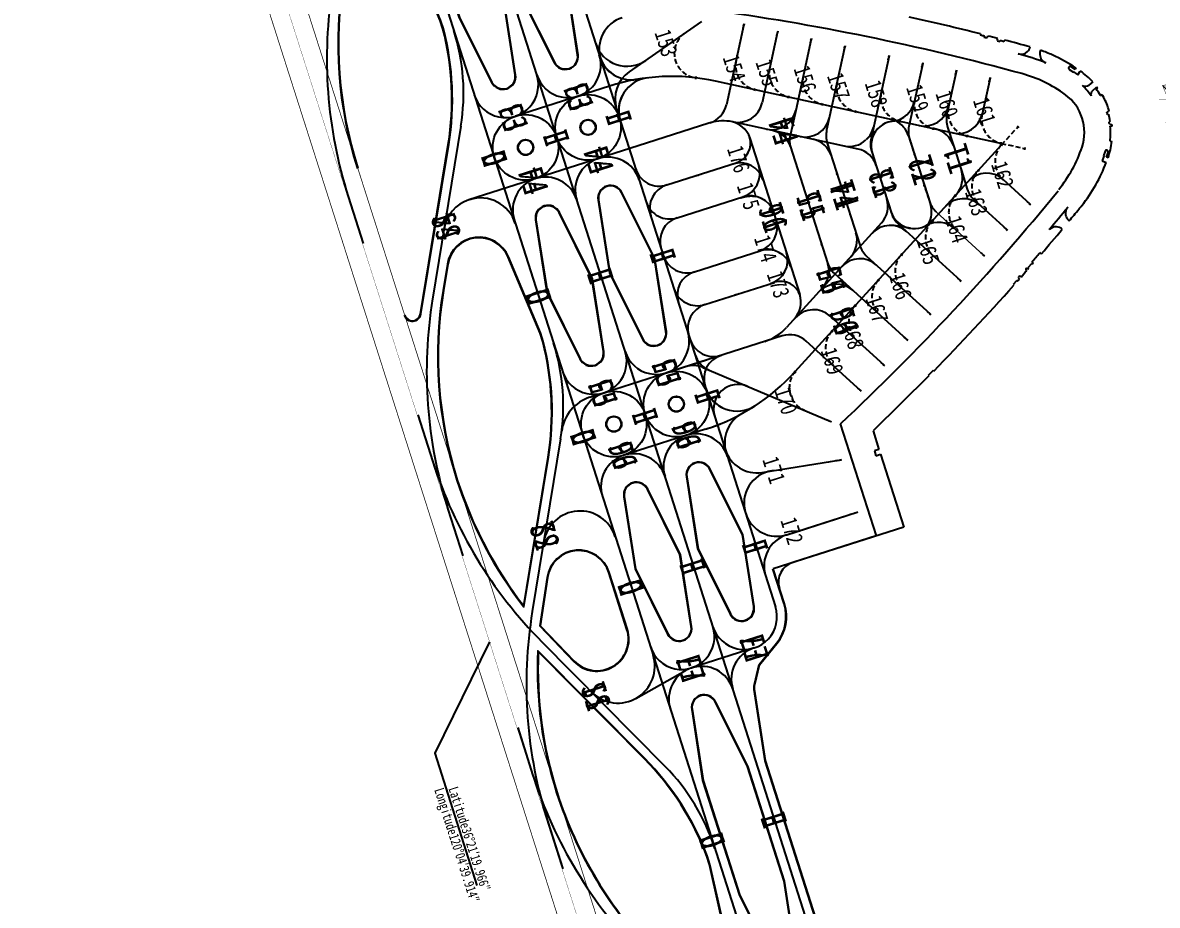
# Model space of a CAD drawing. Header units: millimetres. Extents: x -2014 to 2130, y -3279 to 3021.
# Drawn here: x -1475 to -92, y -1018 to 58 of the extents above; entities that cross this region are included whole.
import ezdxf
from ezdxf.enums import TextEntityAlignment as Align

# ---------------------------------------------------------------- set-up
doc = ezdxf.new("R2010")
doc.units = ezdxf.units.MM
for name, pattern in [('DASHED', [19.05, 12.7, -6.35]), ('DASHEDX2', [1.5, 1, -0.5]), ('HIDDEN', [0.375, 0.25, -0.125])]:
    doc.linetypes.add(name, pattern=pattern)
for name, color, linetype in [('MapLayer_ARP', 7, 'Continuous'), ('MapLayer_Axial_GSD_11', 14, 'Continuous'), ('MapLayer_Pushbackline', 6, 'DASHEDX2'), ('MapLayer_Runway_GSD_11', 50, 'Continuous'), ('MapLayer_RunwayAxial', 102, 'Continuous'), ('MapLayer_Stopbar_GSD_11', 1, 'DASHED'), ('MapLayer_Taxiway_GSD_11', 250, 'Continuous'), ('MapLayer_TaxiwayName_GSD_06', 170, 'Continuous'), ('MapLayer_TaxiwayNameWest', 170, 'Continuous'), ('MapLayer_Terminal_GSD_14', 136, 'Continuous')]:
    doc.layers.add(name, color=color, linetype=linetype)
doc.layers.add('MapLayer_NorthIndicator', color=7, linetype='Continuous', lineweight=9)
doc.layers.add('MapLayer_ParkingName', color=7, linetype='Continuous', lineweight=0)
doc.styles.add('黑体', font='simhei.ttf', dxfattribs={"width": 0.8})

# ---------------------------------------------------------------- blocks, each defined once
blk = doc.blocks.new('指北针')
at = {"layer": 'MapLayer_NorthIndicator'}
h = blk.add_hatch(color=256, dxfattribs=at)
h.paths.add_polyline_path([(3657.9, -1802.5), (3652.8, -1809.5), (3674.1, -1816.3)])
h.paths.add_polyline_path([(3672.7, -1799), (3665.2, -1799), (3674.1, -1816.3)])
h.paths.add_polyline_path([(3674.1, -1816.3), (3678.5, -1811.1), (3677.6, -1805.4)])
h.paths.add_polyline_path([(3674.1, -1816.3), (3696.6, -1814.4), (3679.7, -1813.4)])
h.paths.add_polyline_path([(3674.1, -1816.3), (3702.5, -1840.3), (3739.3, -1837.1)])
h.paths.add_polyline_path([(3674.8, -1824.8), (3682.5, -1832.5), (3674.1, -1816.3)])
h.paths.add_polyline_path([(3674.1, -1816.3), (3664.6, -1827.5), (3671.3, -1825.1)], flags=17)
h.paths.add_polyline_path([(3674.1, -1816.3), (3650.1, -1818.3), (3649.1, -1829.2)])
at = {"layer": 'MapLayer_NorthIndicator', "const_width": 0.64}
for points in [[(3666.5, -1840.1), (3681.7, -1792.4)], [(3754.1, -1841.8), (3636, -1804.1), (3644.4, -1810.8)], [(3739.3, -1837.1), (3708.2, -1820.5), (3696.6, -1814.4), (3679.7, -1813.4), (3678.5, -1811.1), (3677.6, -1805.4), (3672.7, -1799), (3665.2, -1799), (3657.9, -1802.5), (3652.8, -1809.5), (3650.1, -1818.3), (3649.1, -1829.2), (3662.3, -1828.3), (3671.3, -1825.1), (3674.8, -1824.8), (3682.5, -1832.5), (3702.5, -1840.3), (3739.3, -1837.1)]]:
    blk.add_lwpolyline(points, dxfattribs=at)
at = {"layer": 'MapLayer_NorthIndicator'}
for points in [[(3702.5, -1840.3), (3657.9, -1802.5)], [(3657.9, -1802.5), (3702.5, -1840.3)], [(3664.6, -1827.5), (3678.5, -1811.1)], [(3682.5, -1832.5), (3665.2, -1799)], [(3665.2, -1799), (3682.5, -1832.5)], [(3674.8, -1824.8), (3672.7, -1799)], [(3649.1, -1829.2), (3679.7, -1813.4)], [(3679.7, -1813.4), (3649.1, -1829.2)], [(3650.1, -1818.3), (3696.6, -1814.4)], [(3696.6, -1814.4), (3650.1, -1818.3)]]:
    blk.add_lwpolyline(points, dxfattribs=at)
at = {"layer": 'MapLayer_NorthIndicator', "style": '黑体', "width": 0.8}
blk.add_text('N', height=10, rotation=72.3, dxfattribs=at).set_placement((3634.1, -1806.6))

msp = doc.modelspace()

# ---------------------------------------------------------------- linework, layer by layer
at = {"layer": 'MapLayer_ARP', "color": 0}
msp.add_lwpolyline([(-906.2, -697), (-973.1, -832.5), (-921.7, -993.6)], dxfattribs=at)
at = {"layer": 'MapLayer_Axial_GSD_11', "ltscale": 0.3}
for p, q in [((-111.1, -2317), (-1197.1, 1086)), ((-1273.3, 1061.6), (-187.3, -2341.3)), ((-864.3, 306.2), (-557.8, -654.1)), ((-760.1, -19.5), (-874.6, -56.1)), ((-941.3, -68.3), (-975.8, -279)), ((-725, -92.3), (-931.4, -158.2)), ((-1078.6, -154), (-1060.3, -211.2)), ((-783.9, -398.7), (-641.7, -353.3)), ((-993.6, -420.2), (-975.4, -477.4)), ((-643, -437.7), (-742.7, -469.5)), ((-819.7, -449.4), (-854.2, -660)), ((-957, -535.1), (-938.7, -592.2)), ((-692.2, -848.7), (-842.4, -697)), ((-583.7, -704.3), (-660, -728.6)), ((-727.9, -765.8), (-667.4, -731.9)), ((-872, -801.3), (-853.8, -858.4)), ((-835.4, -916.1), (-817.1, -973.3))]:
    msp.add_line(p, q, dxfattribs=at)
at = {"layer": 'MapLayer_Axial_GSD_11', "ltscale": 0.25}
for p, q in [((-647.9, 59.2), (-736.2, -2.3)), ((-596.2, 55.7), (-617.6, -42.3)), ((-555.2, 46.8), (-574.1, -40.1)), ((-514.1, 37.8), (-533.1, -49.1)), ((-473.1, 28.9), (-495.4, -73.4)), ((-419.3, 17.2), (-441.3, -83.4)), ((-378.3, 8.2), (-387.9, -35.7)), ((-282.9, -89.3), (-630.8, -13.4)), ((-337.3, -0.7), (-348.9, -53.9)), ((-296.2, -9.7), (-305.8, -53.6)), ((-387.9, -35.7), (-395.1, -68.6)), ((-533.1, -49.1), (-540.2, -81.9)), ((-639.1, -64.9), (-725, -92.3)), ((-457.1, -96.3), (-608.1, -63.4)), ((-431.9, -70.2), (-447.4, -85)), ((-395.6, -80.1), (-369, -163.6)), ((-348.1, -69.4), (-340.9, -92)), ((-588.9, -83.1), (-528.1, -273.5)), ((-539.7, -92.3), (-493.9, -236)), ((-282.3, -91.1), (-534.1, -367.8)), ((-494.6, -88.9), (-454.7, -214.1)), ((-340.9, -92), (-331.2, -122.5)), ((-440.8, -97.9), (-434.9, -116.5)), ((-690.4, -140), (-605.6, -113)), ((-434.9, -116.5), (-416.1, -175.5)), ((-331.2, -122.5), (-324, -145.1)), ((-247.1, -163.7), (-280.3, -133.5)), ((-677.6, -180), (-597.6, -154.5)), ((-275.3, -194.8), (-315.6, -158.2)), ((-428.4, -186.3), (-544.5, -313.9)), ((-393.3, -192.8), (-413, -189.6)), ((-331.9, -256.9), (-408, -187.6)), ((-656.6, -245.8), (-576.6, -220.2)), ((-368.9, -297.6), (-446.3, -227.2)), ((-397.2, -328.6), (-485.8, -248)), ((-643.8, -285.8), (-559.1, -258.7)), ((-425.4, -359.7), (-491.2, -299.9)), ((-549.5, -323.9), (-690.8, -369)), ((-453.7, -390.8), (-520.2, -330.3)), ((-646.2, -362.3), (-490.1, -428.3)), ((-574.4, -490.3), (-478.3, -475)), ((-543.8, -566.3), (-458.2, -538.9)), ((-543.8, -566.3), (-458.2, -538.9)), ((-541.8, -565.7), (-458.2, -538.9))]:
    msp.add_line(p, q, dxfattribs=at)
at = {"layer": 'MapLayer_Axial_GSD_11', "linetype": 'ByBlock', "lineweight": 0, "ltscale": 0.25}
msp.add_line((-303.6, -225.8), (-361.8, -172.9), dxfattribs=at)
at = {"layer": 'MapLayer_Axial_GSD_11', "ltscale": 0.3}
for centre in [(-786.2, -69.8), (-862.4, -94.2), (-678.6, -407.1), (-754.8, -431.4)]:
    msp.add_circle(centre, 40, dxfattribs=at)
for centre, radius, start, end in [((-554.6, 13.2), 550, 170.7, 197.7), ((-1188, -27.9), 250, 350.7, 17.7), ((-810.6, 6.4), 40, 197.7, 17.7), ((-733.5, 28.1), 40, 197.7, 242.262), ((-886.8, -18), 40, 197.7, 17.7), ((-684.1, -257.7), 250, 105.1097, 107.7), ((-708.9, -49.2), 40, 153.138, 197.7), ((-761.9, -146.1), 40, 17.7, 197.7), ((-838.1, -170.4), 40, 17.7, 197.7), ((-917.9, -200.6), 44.5, 107.7, 170.7), ((-917.3, -200.4), 44.5, 17.7, 107.7), ((-433, -367.8), 550, 170.7, 197.7), ((-702.9, -330.9), 40, 197.7, 17.7), ((-1066.4, -409), 250, 350.7, 17.7), ((-779.1, -355.2), 40, 197.7, 17.7), ((-768.7, -446.3), 50, 107.7, 172.8438), ((-604.7, -375.7), 40, 197.7, 242.262), ((-719, -199.5), 250, 287.7, 293.874), ((-654.3, -483.3), 40, 17.7, 197.7), ((-730.5, -507.6), 40, 17.7, 197.7), ((-451.4, -310.2), 550, 197.7, 224.7), ((-795.9, -582.4), 45, 17.7, 170.7), ((-311.4, -748.9), 550, 170.7, 197.7), ((-595.9, -666.2), 40, 197.7, 17.7), ((-672.1, -690.5), 40, 197.7, 17.7), ((-571.6, -742.4), 40, 107.7, 197.7), ((-749.9, -726.5), 45, 224.7, 17.7), ((-647.8, -766.7), 40, 17.7, 197.7), ((-869.9, -1024.6), 250, 17.7, 44.7), ((-329.8, -691.2), 550, 197.7, 224.7)]:
    msp.add_arc(centre, radius, start, end, dxfattribs=at)
at = {"layer": 'MapLayer_Axial_GSD_11', "ltscale": 0.25}
for centre, radius, start, end in [((-732.7, 25.6), 40, 107.4586, 197.7), ((-738.8, 44.6), 40, 197.7, 304.8263), ((-733.5, 28.1), 40, 197.7, 279.8121), ((-684.1, -257.7), 250, 77.7, 107.7), ((-713.3, -35.1), 40, 124.8263, 197.7), ((-708.9, -49.2), 40, 96.7755, 197.7), ((-603.4, -33.7), 30, 257.7, 347.7), ((-417.9, -32.4), 30, 276.3296, 347.7), ((-646.9, -35.9), 30, 287.7, 347.7), ((-562.4, -42.7), 30, 257.7, 347.7), ((-376.2, -38.2), 30, 257.7, 347.7), ((-319.5, -60.3, 0.5), 30, 167.7, 197.7), ((-335.1, -47.2), 30, 257.7, 347.7), ((-620.9, -122), 60, 83.4456, 107.7), ((-617.4, -92.2), 30, 17.7, 83.4456), ((-521.3, -51.6), 30, 257.7, 347.7), ((-467.4, -62.6), 30, 313.5084, 347.7), ((-411.2, -92), 30, 77.7, 197.7), ((-424.2, -89.2), 30, 17.7, 64.9136), ((-365.8, -75, 0.7), 30, 167.7, 197.7), ((-613.2, -89.1), 25, 287.7, 17.7), ((-567.8, -102.9), 30, 17.7, 77.7), ((-520.7, -86.2), 20, 167.7, 197.7), ((-466.1, -79.8), 30, 167.7, 197.7), ((-369.5, -101.1), 30, 17.7, 77.7), ((-518.2, -113.7), 30, 17.7, 77.7), ((-468.1, -63.2), 30, 257.7, 313.5083), ((-463.5, -125.6), 30, 17.7, 77.7), ((-412, -89.8), 30, 167.7, 197.7), ((-699.5, -111.4), 30, 197.7, 287.7), ((-601.2, -143.1), 30, 17.7, 107.7), ((-606.7, -125.9), 30, 287.7, 17.7), ((-359.8, -131.6), 30, 317.7, 17.7), ((-300.5, -155.7), 30, 47.7, 137.7), ((-681.2, -168.6), 30, 107.7, 197.7), ((-295.4, -136, 0.5), 30, 197.7, 227.7), ((-686.7, -151.5), 30, 197.7, 287.7), ((-588.4, -183.1), 30, 17.7, 107.7), ((-450.6, -166.1), 30, 317.7, 17.7), ((-397.5, -173.1), 30, 330.4864, 17.7), ((-341.6, -150.7), 30, 197.7, 227.7), ((-328.8, -186.7), 30, 47.7, 137.7), ((-388.5, -163.2), 30, 197.7, 317.7), ((-387.8, -165.5), 30, 197.7, 227.7), ((-668.5, -208.6), 30, 107.7, 197.7), ((-585.7, -191.6), 30, 287.7, 17.7), ((-417.8, -219.2), 30, 47.7, 137.7), ((-359.4, -215.7), 30, 47.7, 119.0704), ((-488.3, -207.5), 30, 317.7, 17.7), ((-567.5, -248.8), 30, 17.7, 107.7), ((-426.1, -205), 30, 197.7, 227.7), ((-665.7, -217.2), 30, 197.7, 287.7), ((-572.9, -231.7), 30, 287.7, 17.7), ((-465.7, -225.8), 30, 197.7, 227.7), ((-454.9, -259.9), 30, 47.7, 137.7), ((-647.5, -274.3), 30, 107.7, 197.7), ((-522.5, -245.1), 30, 317.7, 17.7), ((-551.5, -282.5), 25, 17.7, 107.7), ((-483.1, -291), 30, 47.7, 137.7), ((-653, -257.2), 30, 197.7, 287.7), ((-556.7, -282.7), 30, 317.7, 17.7), ((-634.7, -314.4), 30, 107.7, 197.7), ((-511.4, -322), 30, 47.7, 137.7), ((-588.9, -273.5), 60, 287.7, 317.7), ((-633.2, -319.1), 30, 197.7, 287.7), ((-540.4, -352.5), 30, 47.7, 107.7), ((-627.2, -337.8), 30, 197.7, 247.1197), ((-615, -376.3), 30, 107.7, 197.7), ((-657.9, -390), 30, 67.1197, 107.7), ((-719, -199.5), 250, 287.7, 317.7), ((-603.2, -413.1), 30, 67.1197, 197.7), ((-604.7, -375.7), 40, 197.7, 302.9924), ((-579.7, -453.9), 40, 118.7105, 197.7), ((-580.7, -450.8), 40, 197.7, 279.0721), ((-556.1, -527.9), 40, 99.0721, 197.7), ((-556, -528.2, -1.3), 40, 197.7, 287.7), ((-531.7, -604.4, 1.7), 40, 107.7, 197.7)]:
    msp.add_arc(centre, radius, start, end, dxfattribs=at)
at = {"layer": 'MapLayer_Pushbackline', "ltscale": 6}
for p, q in [((-655, -10.9), (-654.3, -8)), ((-583.2, -25.4), (-582.5, -22.4)), ((-542.1, -34.3), (-541.5, -31.4)), ((-501.1, -43.3), (-500.5, -40.3)), ((-460.1, -52.2), (-459.4, -49.3)), ((-406.3, -63.9), (-405.7, -61)), ((-282.3, -91.1), (-262.1, -68.9)), ((-263.2, -67.9), (-261, -69.9)), ((-365.3, -72.9), (-364.6, -69.9)), ((-324.2, -81.8), (-323.6, -78.9)), ((-394.3, -84.2), (-369, -163.6)), ((-283.4, -90.1), (-281.2, -92.1)), ((-283.2, -90.8), (-282.6, -87.8)), ((-282.9, -89.3), (-253.6, -95.7)), ((-253.9, -97.2), (-253.3, -94.2)), ((-311.7, -121.1), (-309.5, -123.2)), ((-339.9, -152.2), (-337.7, -154.2)), ((-367.4, -182.4), (-365.2, -184.4)), ((-405.2, -224), (-403, -226)), ((-433.5, -255), (-431.3, -257)), ((-461.8, -286.1), (-459.5, -288.1)), ((-490, -317.1), (-487.8, -319.2)), ((-535.2, -366.8), (-533, -368.8))]:
    msp.add_line(p, q, dxfattribs=at)
for centre, start, end in [((-651.1, 20.4), 124.8263, 263.2364), ((-576.4, 5.4), 167.7, 257.7), ((-535.4, -3.5), 167.7, 257.7), ((-494.4, -12.5), 167.7, 257.7), ((-453.3, -21.4), 167.7, 257.7), ((-399.6, -33.1), 167.7, 257.7), ((-358.6, -42.1), 167.7, 257.7), ((-317.5, -51), 167.7, 257.7), ((-276.5, -60), 167.7, 257.7), ((-260.1, -111.3), 137.7, 227.7), ((-288.4, -142.3), 137.7, 227.7), ((-316.7, -173.4), 137.7, 227.7), ((-344.9, -204.5), 137.7, 227.7), ((-381.9, -245.2), 137.7, 227.7), ((-410.2, -276.2), 137.7, 227.7), ((-438.5, -307.3), 137.7, 227.7), ((-466.7, -338.3), 137.7, 227.7), ((-510.9, -386.9), 138.0019, 247.1197)]:
    msp.add_arc(centre, 30, start, end, dxfattribs=at)
at = {"layer": 'MapLayer_Runway_GSD_11', "const_width": 0.9}
for points in [[(-1432.1, 1024.6), (-337.5, -2405)], [(-1474.9, 1010.9), (-380.4, -2418.7)]]:
    msp.add_lwpolyline(points, dxfattribs=at)
at = {"layer": 'MapLayer_RunwayAxial', "const_width": 0.346}
msp.add_lwpolyline([(-1453.5, 1017.8), (-359, -2411.8)], dxfattribs=at)
at = {"layer": 'MapLayer_Stopbar_GSD_11', "linetype": 'Continuous', "extrusion": (3.04485e-05, -1.49808e-05, 1)}
for p, q in [((-650.6, 56.1, 0), (-651.7, 57.7, 0)), ((-650.6, 56.1), (-651.7, 57.7))]:
    msp.add_line(p, q, dxfattribs=at)
at = {"layer": 'MapLayer_Stopbar_GSD_11', "linetype": 'Continuous'}
for p, q in [((-597.2, 55.9, 0), (-595.2, 55.5, 0)), ((-597.2, 55.9), (-595.2, 55.5)), ((-596.1, 51.6, 0), (-598, 52, 0)), ((-596.1, 51.6), (-598, 52)), ((-595.4, 54.5, 0), (-597.4, 55, 0)), ((-595.4, 54.5), (-597.4, 55)), ((-555, 42.6, 0), (-556.9, 43.1, 0)), ((-555, 42.6), (-556.9, 43.1)), ((-554.4, 45.6, 0), (-556.3, 46, 0)), ((-554.4, 45.6), (-556.3, 46)), ((-556.1, 47, 0), (-554.1, 46.5, 0)), ((-556.1, 47), (-554.1, 46.5)), ((-514, 33.7, 0), (-515.9, 34.1, 0)), ((-514, 33.7), (-515.9, 34.1)), ((-513.4, 36.6, 0), (-515.3, 37.1, 0)), ((-513.4, 36.6), (-515.3, 37.1)), ((-515.1, 38, 0), (-513.1, 37.6, 0)), ((-515.1, 38), (-513.1, 37.6)), ((-472.3, 27.7, 0), (-474.3, 28.1, 0)), ((-472.3, 27.7), (-474.3, 28.1)), ((-474.1, 29.1, 0), (-472.1, 28.6, 0)), ((-474.1, 29.1), (-472.1, 28.6)), ((-473, 24.7, 0), (-474.9, 25.2, 0)), ((-473, 24.7), (-474.9, 25.2)), ((-418.6, 16, 0), (-420.5, 16.4, 0)), ((-418.6, 16), (-420.5, 16.4)), ((-420.3, 17.4, 0), (-418.4, 16.9, 0)), ((-420.3, 17.4), (-418.4, 16.9)), ((-419.2, 13, 0), (-421.2, 13.5, 0)), ((-419.2, 13), (-421.2, 13.5)), ((-378.2, 4.1, 0), (-380.2, 4.5, 0)), ((-378.2, 4.1), (-380.2, 4.5)), ((-377.6, 7, 0), (-379.5, 7.4, 0)), ((-377.6, 7), (-379.5, 7.4)), ((-379.3, 8.4, 0), (-377.3, 8, 0)), ((-379.3, 8.4), (-377.3, 8)), ((-337.1, -4.9, 0), (-339.1, -4.4, 0)), ((-337.1, -4.9), (-339.1, -4.4)), ((-336.5, -1.9, 0), (-338.5, -1.5, 0)), ((-336.5, -1.9), (-338.5, -1.5)), ((-338.3, -0.5, 0), (-336.3, -1, 0)), ((-338.3, -0.5), (-336.3, -1)), ((-296.1, -13.8, 0), (-298.1, -13.4, 0)), ((-296.1, -13.8), (-298.1, -13.4)), ((-295.5, -10.9, 0), (-297.4, -10.5, 0)), ((-295.5, -10.9), (-297.4, -10.5)), ((-297.2, -9.5, 0), (-295.3, -9.9, 0)), ((-297.2, -9.5), (-295.3, -9.9)), ((-250.7, -161.8, 0.1), (-249.4, -160.3, 0.1)), ((-250.7, -161.8), (-249.4, -160.3)), ((-248.5, -163.8, 0.1), (-247.1, -162.3, 0.1)), ((-248.5, -163.8), (-247.1, -162.3)), ((-247.8, -164.4, 0.1), (-246.4, -163, 0.1)), ((-247.8, -164.4), (-246.4, -163)), ((-279, -192.8, 0), (-277.6, -191.3, 0)), ((-279, -192.8), (-277.6, -191.3)), ((-276.8, -194.8, 0), (-275.4, -193.4, 0)), ((-276.8, -194.8), (-275.4, -193.4)), ((-276, -195.5, 0), (-274.7, -194, 0)), ((-276, -195.5), (-274.7, -194)), ((-307.2, -223.9, 0.1), (-305.9, -222.4, 0.1)), ((-307.2, -223.9), (-305.9, -222.4)), ((-305, -225.9, 0.1), (-303.7, -224.4, 0.1)), ((-305, -225.9), (-303.7, -224.4)), ((-304.3, -226.6, 0.1), (-302.9, -225.1, 0.1)), ((-304.3, -226.6), (-302.9, -225.1)), ((-335.5, -255, 0.1), (-334.2, -253.5, 0.1)), ((-335.5, -255), (-334.2, -253.5)), ((-333.3, -257, 0.1), (-331.9, -255.5, 0.1)), ((-333.3, -257), (-331.9, -255.5)), ((-332.6, -257.6, 0.1), (-331.2, -256.2, 0.1)), ((-332.6, -257.6), (-331.2, -256.2)), ((-372.5, -295.6, 0.1), (-371.2, -294.2, 0.1)), ((-372.5, -295.6), (-371.2, -294.2)), ((-370.3, -297.6, 0.1), (-369, -296.2, 0.1)), ((-370.3, -297.6), (-369, -296.2)), ((-369.6, -298.3, 0.1), (-368.2, -296.8, 0.1)), ((-369.6, -298.3), (-368.2, -296.8)), ((-400.8, -326.7, 0.1), (-399.4, -325.2, 0.1)), ((-400.8, -326.7), (-399.4, -325.2)), ((-398.6, -328.7, 0.1), (-397.2, -327.2, 0.1)), ((-398.6, -328.7), (-397.2, -327.2)), ((-397.8, -329.4, 0.1), (-396.5, -327.9, 0.1)), ((-397.8, -329.4), (-396.5, -327.9)), ((-429.1, -357.8, 0.1), (-427.7, -356.3, 0.1)), ((-429.1, -357.8), (-427.7, -356.3)), ((-426.8, -359.8, 0.1), (-425.5, -358.3, 0.1)), ((-426.8, -359.8), (-425.5, -358.3)), ((-426.1, -360.5, 0.1), (-424.8, -359, 0.1)), ((-426.1, -360.5), (-424.8, -359)), ((-457.3, -388.8, 0.1), (-456, -387.3, 0.1)), ((-457.3, -388.8), (-456, -387.3)), ((-455.1, -390.8, 0.1), (-453.8, -389.4, 0.1)), ((-455.1, -390.8), (-453.8, -389.4)), ((-454.4, -391.5, 0.1), (-453, -390, 0.1)), ((-454.4, -391.5), (-453, -390)), ((-459.8, -540.5), (-460.4, -538.6)), ((-457.9, -539.9), (-458.5, -538)), ((-465.5, -542.3), (-466.1, -540.4))]:
    msp.add_line(p, q, dxfattribs=at)
at = {"layer": 'MapLayer_Stopbar_GSD_11', "linetype": 'Continuous', "extrusion": (-4.64345e-05, 0.000145499, 1)}
for p, q in [((-389.2, -103.5), (-387.3, -102.9)), ((-532.7, -117.7), (-530.8, -117.1))]:
    msp.add_line(p, q, dxfattribs=at)
at = {"layer": 'MapLayer_Stopbar_GSD_11', "linetype": 'Continuous', "extrusion": (0.100022, 0.031921, 0.994473)}
for p, q in [((-653.4, -127.2), (-652.8, -129.1)), ((-640.7, -167.2), (-640.1, -169.1)), ((-619.7, -232.9), (-619.1, -234.8)), ((-606.9, -272.9, -0.2), (-606.3, -274.9, -0.2)), ((-606.9, -272.9), (-606.3, -274.9))]:
    msp.add_line(p, q, dxfattribs=at)
at = {"layer": 'MapLayer_Stopbar_GSD_11', "linetype": 'Continuous', "extrusion": (-0.100022, -0.031921, 0.994473)}
for p, q in [((-650.1, -126.1), (-649.5, -128)), ((-637.3, -166.1), (-636.7, -168)), ((-616.4, -231.9), (-615.8, -233.8)), ((-603.6, -271.9), (-603, -273.8))]:
    msp.add_line(p, q, dxfattribs=at)
at = {"layer": 'MapLayer_Stopbar_GSD_11', "linetype": 'Continuous', "extrusion": (4.64345e-05, -0.000145499, 1)}
for p, q in [((-483.6, -126.9), (-481.7, -126.3)), ((-377.2, -141.1), (-375.3, -140.5)), ((-467.7, -176.7), (-465.8, -176.1)), ((-502.4, -212.7), (-500.5, -212.1))]:
    msp.add_line(p, q, dxfattribs=at)
at = {"layer": 'MapLayer_Stopbar_GSD_11', "linetype": 'Continuous', "extrusion": (-0.238489, -0.392027, 0.888503)}
for p, q in [((-494, -427.4), (-493.3, -425.8)), ((-491.3, -428.7), (-490.6, -427)), ((-490.4, -429.1), (-489.7, -427.4))]:
    msp.add_line(p, q, dxfattribs=at)
at = {"layer": 'MapLayer_Stopbar_GSD_11', "linetype": 'Continuous', "extrusion": (-0.000100295, 0.0003969, 1)}
for p, q in [((-492.2, -476.2), (-491.9, -478.2)), ((-492.2, -476.2), (-491.9, -478.2)), ((-483.7, -474.8), (-483.4, -476.8)), ((-483.7, -474.8), (-483.4, -476.8)), ((-481.7, -474.5), (-481.4, -476.5)), ((-481.7, -474.5), (-481.4, -476.5)), ((-479.4, -474.1), (-479, -476.1)), ((-478.4, -474), (-478.1, -476)), ((-478.4, -474), (-478.1, -476))]:
    msp.add_line(p, q, dxfattribs=at)
at = {"layer": 'MapLayer_Taxiway_GSD_11', "ltscale": 50}
for p, q in [((-434.8, -567.6), (-478.4, -431)), ((-433.9, -567.3), (-536.7, -600.1))]:
    msp.add_line(p, q, dxfattribs=at)
at = {"layer": 'MapLayer_Taxiway_GSD_11'}
msp.add_line((-401.4, -556.9), (-560.5, -607.7), dxfattribs=at)
for points in [[(-867.1, 88), (-827.6, 9.4, 0.854765), (-798.4, 18.7), (-811.8, 105.6), (-821.6, 136.2), (-861, 214.8, 0.854765), (-890.2, 205.5), (-876.8, 118.6)], [(-874.6, -5.6), (-888, 81.3), (-897.8, 111.9), (-937.2, 190.5, 0.854765), (-966.4, 181.2), (-953, 94.3), (-943.3, 63.7), (-903.8, -14.9, 0.854765)], [(-875.1, -5.7), (-888.5, 81.2), (-898.2, 111.7), (-937.7, 190.3, 0.854765), (-965.9, 181.3), (-952.5, 94.4), (-942.8, 63.9), (-903.4, -14.7, 0.854765)], [(-690.8, -318.5), (-704.8, -229.6), (-744.9, -149.1, 0.854814), (-774, -158.4), (-760.1, -247.3), (-720, -327.8, 0.854814)], [(-691.3, -318.6), (-705.3, -229.8), (-745.3, -149.3, 0.854765), (-773.5, -158.3), (-759.6, -247.1), (-719.5, -327.6, 0.854765)], [(-850.3, -182.7), (-836.3, -271.6), (-796.2, -352.1, 0.854814), (-767, -342.8), (-781, -254), (-821.1, -173.4, 0.854814)], [(-849.8, -182.7), (-835.8, -271.5), (-795.7, -351.9, 0.854765), (-767.5, -342.9), (-781.5, -254.1), (-821.5, -173.7, 0.854765)], [(-946.1, -499.8, 0.087935), (-864.4, -654.2), (-834.5, -471.6, 0.104639), (-841, -330.8), (-844.3, -320.3), (-883.2, -227.7, 0.75297), (-957.7, -236.5), (-963, -268.7, 0.117338)], [(-652.7, -583.6), (-613, -663.2, 0.85479), (-583.8, -653.9), (-597.5, -565.9), (-637.2, -486.4, 0.85479), (-666.4, -495.7)], [(-660, -678.2), (-673.7, -590.3), (-713.5, -510.7, 0.85479), (-742.6, -520), (-728.9, -607.9), (-689.2, -687.5, 0.85479)], [(-660.5, -678.3), (-674.2, -590.4), (-713.9, -510.9, 0.854765), (-742.1, -519.9), (-728.5, -607.7), (-688.7, -687.3, 0.854765)], [(-738.3, -681.7), (-760.5, -612.3, 0.793863), (-836.2, -618.3), (-845.1, -677.5), (-803.6, -720.6, 0.793863)], [(-738.8, -681.8), (-760.9, -612.4, 0.793863), (-835.7, -618.4), (-844.5, -677.3), (-803.2, -720.2, 0.793863)], [(-681.4, -1102.2, 0.75297), (-615.6, -1066.3), (-637.6, -968.2), (-640.9, -957.7, 0.104639), (-717.2, -839.2), (-847.3, -707.7, 0.087935), (-824.5, -880.9, 0.117338), (-704.3, -1079)], [(-646.6, -866), (-601.8, -1006.1), (-562.4, -1084.7, 0.854765), (-533.2, -1075.4), (-546.6, -988.5), (-591.3, -848.4), (-630.8, -769.8, 0.854765), (-659.9, -779.1)]]:
    msp.add_lwpolyline(points, format="xyb", close=True, dxfattribs=at)
for points in [[(-866.6, 88.2), (-827.2, 9.6, 0.854765), (-798.9, 18.6), (-812.3, 105.5), (-822, 136), (-861.5, 214.6, 0.854765), (-889.7, 205.6), (-876.3, 118.7), (-866.6, 88.2)], [(-1010.3, -298.7, 0.788336), (-989.9, -297.2), (-956.1, -90.6, 0.104639), (-962.6, 50.2), (-965.9, 60.7), (-1004.9, 153.4, 0.752633), (-1079.3, 144.6), (-1084.4, 113.2, 0.118358), (-1067.3, -119.9, 0.118358)], [(-1009.8, -298.5, 0.788336), (-990.4, -297.1), (-956.6, -90.5, 0.104629), (-963.1, 50.1), (-966.4, 60.5), (-1005.3, 153.2, 0.752633), (-1078.8, 144.5), (-1083.9, 113.1, 0.118358), (-1066.8, -119.7)], [(-945.6, -499.6, 0.087357), (-864.7, -653), (-835, -471.6, 0.104629), (-841.5, -331), (-844.8, -320.5), (-883.7, -227.9, 0.75297), (-957.2, -236.6), (-962.5, -268.8, 0.117338), (-945.6, -499.6)], [(-652.2, -583.4), (-612.5, -662.9, 0.854765), (-584.3, -653.9), (-597.9, -566.1), (-637.7, -486.6, 0.854765), (-665.9, -495.6), (-652.2, -583.4)], [(-371.3, -1465.3), (-570.3, -841.7), (-583.7, -754.8, -0.097138), (-583.5, -748.8), (-577.7, -724.6), (-556.4, -698.4, 0.253347), (-547.3, -650.7), (-561, -607.8)], [(-370.9, -1465.1), (-569.9, -841.6), (-583.2, -754.7, -0.097138), (-583, -748.9), (-577.2, -724.8), (-556, -698.7, 0.253347), (-546.8, -650.6), (-560.5, -607.7)], [(-681, -1101.9, 0.75297), (-616.1, -1066.4), (-638.1, -968.3), (-641.4, -957.9, 0.104629), (-717.5, -839.5), (-846.9, -708.8, 0.087357), (-824, -880.7, 0.117338), (-704, -1078.7), (-681, -1101.9)], [(-646.1, -865.9), (-601.4, -1006), (-561.9, -1084.5, 0.854765), (-533.7, -1075.5), (-547.1, -988.6), (-591.8, -848.6), (-631.2, -770, 0.854765), (-659.4, -779), (-646.1, -865.9)]]:
    msp.add_lwpolyline(points, format="xyb", dxfattribs=at)
for centre, radius in [((-786.2, -69.8), 9.5), ((-786.2, -69.8), 9), ((-862.4, -94.2), 9.5), ((-862.4, -94.2), 9), ((-678.6, -407.1), 9.5), ((-678.6, -407.1), 9), ((-754.8, -431.4), 9.5), ((-754.8, -431.4), 9)]:
    msp.add_circle(centre, radius, dxfattribs=at)
at = {"layer": 'MapLayer_Taxiway_GSD_11', "ltscale": 50}
for centre, radius, start, end in [((-1041.3, -2869.1), 2970, 74.7, 82.2025), ((-300.3, -160.6), 162, 53.7, 74.7), ((-238.2, -76), 57, 341.7, 53.7), ((-337.9, -43), 162, 320.7, 341.7), ((-2511.4, 1734.1), 2970, 313.1975, 320.7), ((-529.1, -623.9), 25, 107.7, 197.7)]:
    msp.add_arc(centre, radius, start, end, dxfattribs=at)
at = {"layer": 'MapLayer_Terminal_GSD_14', "color": 3}
for p, q in [((-307.7, 44), (-308, 42.5)), ((-299.2, 40.2), (-298.8, 41.8)), ((-303.1, 41.2), (-303.5, 39.8)), ((-300.3, 39), (-299.9, 40.4)), ((-299.9, 40.4), (-299.2, 40.2)), ((-287.7, 37.3), (-287, 37.1)), ((-287, 37.1), (-287.4, 35.7)), ((-287.4, 35.7), (-284.2, 34.8)), ((-284.2, 34.8), (-283.8, 36.3)), ((-283.8, 36.3), (-278.9, 35)), ((-278.9, 35), (-278.5, 36.5)), ((-234.8, 24.2), (-234.6, 24.1)), ((-199.7, 0.8), (-194.7, -2.6)), ((-192.4, 0.7), (-197.4, 4.1)), ((-191.3, 2.4), (-192.4, 0.7)), ((-194.7, -2.6), (-194.3, -2.3)), ((-194.3, -2.3), (-192, -3.9)), ((-192, -3.9), (-189.4, -5.8)), ((-189.4, -5.8), (-186.2, -1.2)), ((-171, -14.4), (-175.7, -18.3)), ((-171.3, -25.1), (-165.9, -20.6)), ((-165.2, -21.5), (-166.9, -22.8)), ((-165.9, -20.6), (-165.2, -21.5)), ((-161.6, -30.9), (-159.7, -29.8)), ((-152.3, -50.8), (-153.7, -51.2)), ((-152.9, -54.3), (-151.4, -53.9)), ((-151, -49.7), (-152.5, -50.2)), ((-152.5, -50.2), (-152.3, -50.8)), ((-149.7, -62.6), (-151.2, -62.8)), ((-150.7, -66), (-149.2, -65.8)), ((-147.4, -68.3), (-149.6, -68.4)), ((-149.2, -65.8), (-149.2, -66.5)), ((-149.2, -66.5), (-147.6, -66.3)), ((-149.9, -86.8), (-147.7, -87.1)), ((-157.6, -104.9), (-159.7, -110.6)), ((-159.7, -110.6), (-154.5, -112.5)), ((-156, -99), (-158.1, -104.7)), ((-158.1, -104.7), (-157.6, -104.9)), ((-154.3, -106.2), (-152.2, -100.3)), ((-152.4, -106.9), (-154.3, -106.2)), ((-199.7, -183.8), (-199.9, -183.9)), ((-245.2, -233.9), (-243.5, -235.3)), ((-233.7, -224), (-235.4, -222.5)), ((-252.4, -243.8), (-251.6, -244.5)), ((-250.1, -242.9), (-250.9, -242.1)), ((-245.8, -236.2), (-250.1, -241.2)), ((-250.1, -241.2), (-249.3, -242)), ((-249.3, -242), (-250.1, -242.9)), ((-245, -237), (-245.8, -236.2)), ((-243.5, -235.3), (-245, -237)), ((-263.8, -256.7), (-268, -261.5)), ((-268, -261.5), (-267.2, -262.2)), ((-262.9, -257.4), (-263.8, -256.7)), ((-259.8, -250.8), (-262, -253.3)), ((-262, -253.3), (-260.5, -254.7)), ((-258.3, -252.2), (-259.8, -250.8)), ((-370.8, -372.8), (-438.8, -439.7)), ((-365.7, -366.1), (-371.6, -372.1)), ((-371.6, -372.1), (-370.8, -372.8)), ((-364.9, -366.8), (-365.7, -366.1)), ((-438.8, -439.7), (-431.6, -462.3)), ((-431.6, -462.3), (-437.2, -464.1)), ((-437.2, -464.1), (-435.3, -470.2)), ((-435.3, -470.2), (-429.6, -468.3)), ((-429.6, -468.3), (-401.4, -556.9))]:
    msp.add_line(p, q, dxfattribs=at)
for centre, radius, start, end in [((-1041.3, -2869.1), 3004.1, 75.865, 77.572), ((-814.1, -1971.9), 2077, 75.7562, 75.8967), ((49993.5, 195577.7), 201899.9, 255.576015, 255.579399), ((-765.2, -1781.8), 1879.2, 75.6744, 75.7753), ((-306, 42.8), 19.1, 343.0589, 347.8593), ((-1041.3, -2869.1), 3004.1, 74.6737, 75.2905), ((-258.9, 31.2), 12, 313.6877, 345.2739), ((-258.9, 31.2), 12, 254.9024, 313.6877), ((-312.3, -192.7), 218.2, 67.3653, 76.669), ((-218.2, 19.4), 17.3, 163.8525, 181.1339), ((-224.8, 19.2), 10.7, 181.1339, 217.8564), ((-300.3, -160.6), 196.1, 65.9439, 70.4192), ((-300.3, -160.6), 196.1, 56.2249, 65.9439), ((-222.3, 21.1), 13.8, 217.8564, 244.2973), ((-198.5, 2.5), 2, 55.2801, 235.2801), ((-240.2, -78.6), 94.4, 42.8347, 55.0987), ((-180.1, -12.2), 7.49, 241.0954, 306.1491), ((-236.3, -74.4), 76.6, 34.0563, 46.6055), ((-167.3, -29.5), 5.97, 132.936, 200.0186), ((-238.2, -76), 88.9, 30.5153, 36.7666), ((-238.2, -76), 91.1, 19.8575, 30.5153), ((-238.2, -76), 88, 14.2917, 16.3417), ((-238.2, -76), 91.1, 16.7918, 19.8575), ((-238.2, -76), 89.5, 8.6061, 14.2912), ((-210.5, -72.6), 60.2, 6.287, 9.2852), ((-238.2, -76), 88.9, 353.0072, 4.8776), ((-216.2, -74), 69.1, 4.7428, 6.3539), ((-241.3, -75.3), 94.3, 340.4712, 352.8343), ((-154.1, -99.7), 2, 340.1288, 161.5435), ((-337.9, -43), 196.1, 321.5081, 339.2434), ((-716.1, 263.7), 683.1, 320.6445, 321.1207), ((-9087.2, 7194), 11538.6, 320.18438, 320.36104), ((-192.3, -174.6), 12, 140.8177, 208.1076), ((-2510.8, 1735.5), 3004.1, 320.2912, 320.6445), ((-216, -203.1), 12, 85.5911, 133.8474), ((-216, -203.1), 12.1, 49.6059, 85.5137), ((-191.8, -174.3), 12.5, 208.4118, 229.9248), ((-2514.4, 1738.6), 3008.9, 319.2878, 320.0381), ((-2554.4, 1773.1), 3059.5, 319.0051, 319.2862), ((-2510.8, 1735.5), 3004.1, 318.5728, 318.7684), ((-251.7, -243), 1.1, 47.7, 227.7), ((-2510.8, 1735.5), 3004.1, 315.5873, 318.318), ((-2510.8, 1735.5), 3004.1, 318.4403, 318.5099)]:
    msp.add_arc(centre, radius, start, end, dxfattribs=at)

# ---------------------------------------------------------------- block references
at = {"layer": 'MapLayer_NorthIndicator', "xscale": 0.8320000000000003, "yscale": 0.8320000000000003, "zscale": 0.8320000000000003, "rotation": 287.7000000019839}
msp.add_blockref('指北针', (440.9, 3336.2), dxfattribs=at)

# ---------------------------------------------------------------- texts
at = {"layer": 'MapLayer_ARP', "color": 0, "style": '黑体', "width": 0.8}
for s, p in [('Longitude120°04′39.914″', (-947.6, -945)), ('Latitude36°21′19.966″', (-930.5, -936.7))]:
    msp.add_text(s, height=12, rotation=287.7, dxfattribs=at).set_placement(p, align=Align.MIDDLE)
at = {"layer": 'MapLayer_ParkingName', "color": 3, "style": '黑体', "width": 0.8}
for s, p in [('153', (-705.4, 45.5)), ('154', (-622.3, 15.1)), ('155', (-582.3, 9.4)), ('156', (-535.9, 1.6)), ('157', (-495.1, -7.2)), ('158', (-449.2, -16.3)), ('159', (-398.7, -21.5)), ('160', (-363, -28.7)), ('161', (-317.3, -37)), ('176', (-617.1, -96)), ('162', (-295.2, -115)), ('175', (-605.1, -141.1)), ('163', (-327.1, -148.6)), ('164', (-351.2, -181.6)), ('174', (-584.2, -205)), ('165', (-385.9, -208)), ('173', (-568.6, -248.7)), ('166', (-419.7, -250.6)), ('167', (-448.4, -278.8)), ('168', (-477.9, -311.1)), ('169', (-503, -342.1)), ('170', (-559.3, -390.7)), ('171', (-574, -474.8)), ('172', (-552, -548.9))]:
    msp.add_text(s, height=20, rotation=287.7, dxfattribs=at).set_placement(p)
at = {"layer": 'MapLayer_TaxiwayName_GSD_06', "color": 7, "style": '黑体', "width": 0.8}
for s, p in [('F3', (-798, -32.4)), ('F', (-748.9, -58.2)), ('F4', (-548, -74.2)), ('E', (-825.1, -82.6)), ('F4', (-773.4, -109.5)), ('F', (-695.2, -226.5)), ('E', (-771.4, -250.8)), ('F5', (-490, -256)), ('F6', (-474.1, -305.7)), ('F5', (-690.6, -368.7)), ('F', (-640.6, -397.8)), ('E', (-716.8, -422.1)), ('F6', (-666.4, -444.7)), ('F', (-582.6, -580.9)), ('E', (-658.8, -605.3)), ('F7', (-583.5, -704.4))]:
    msp.add_text(s, height=30, rotation=287.7, dxfattribs=at).set_placement(p, align=Align.MIDDLE_CENTER)
at = {"layer": 'MapLayer_TaxiwayName_GSD_06', "color": 7, "linetype": 'HIDDEN', "style": '黑体', "width": 0.8}
for s, p in [('F3', (-877.7, -57.8)), ('T1', (-335.3, -107.8)), ('D', (-900.6, -107.9)), ('T2', (-378.6, -121.6)), ('F4', (-853.1, -134.9)), ('T3', (-426.9, -137)), ('T4', (-473.7, -152)), ('T5', (-514.7, -165)), ('T6', (-560.7, -179.7)), ('S4', (-959.4, -190.4)), ('D', (-846.9, -276.2)), ('F5', (-768.2, -393.4)), ('D', (-792.2, -447.4)), ('F6', (-743.9, -469.5)), ('S2', (-839.2, -567.4)), ('D', (-734.2, -630.6)), ('F7', (-661, -729.2)), ('S1', (-776.7, -763.1)), ('E', (-559.8, -914)), ('D', (-635.2, -939.3))]:
    msp.add_text(s, height=30, rotation=287.7, dxfattribs=at).set_placement(p, align=Align.MIDDLE_CENTER)
at = {"layer": 'MapLayer_TaxiwayNameWest', "color": 5, "linetype": 'HIDDEN', "style": '黑体', "width": 0.8}
for s, p in [('F3', (-798, -32.4)), ('F3', (-877.7, -57.8)), ('F', (-748.9, -58.2)), ('F4', (-548, -74.2)), ('E', (-825.1, -82.6)), ('F4', (-773.4, -109.5)), ('T1', (-335.3, -107.8)), ('D', (-900.6, -107.9)), ('T2', (-378.6, -121.6)), ('F4', (-853.1, -134.9)), ('T3', (-426.9, -137)), ('T4', (-473.7, -152)), ('T5', (-514.7, -165)), ('T6', (-560.7, -179.7)), ('S4', (-959.4, -190.4)), ('F', (-695.2, -226.5)), ('E', (-771.4, -250.8)), ('F5', (-490, -256)), ('D', (-846.9, -276.2)), ('F6', (-474.1, -305.7)), ('F5', (-690.6, -368.7)), ('F5', (-768.2, -393.4)), ('F', (-640.6, -397.8)), ('E', (-716.8, -422.1)), ('F6', (-666.4, -444.7)), ('D', (-792.2, -447.4)), ('F6', (-743.9, -469.5)), ('S2', (-839.2, -567.4)), ('F', (-582.6, -580.9)), ('E', (-658.8, -605.3)), ('D', (-734.2, -630.6)), ('F7', (-583.5, -704.4)), ('F7', (-661, -729.2)), ('S1', (-776.7, -763.1)), ('E', (-559.8, -914)), ('D', (-635.2, -939.3))]:
    msp.add_text(s, height=30, rotation=107.7, dxfattribs=at).set_placement(p, align=Align.MIDDLE_CENTER)

doc.saveas('drawing.dxf')
